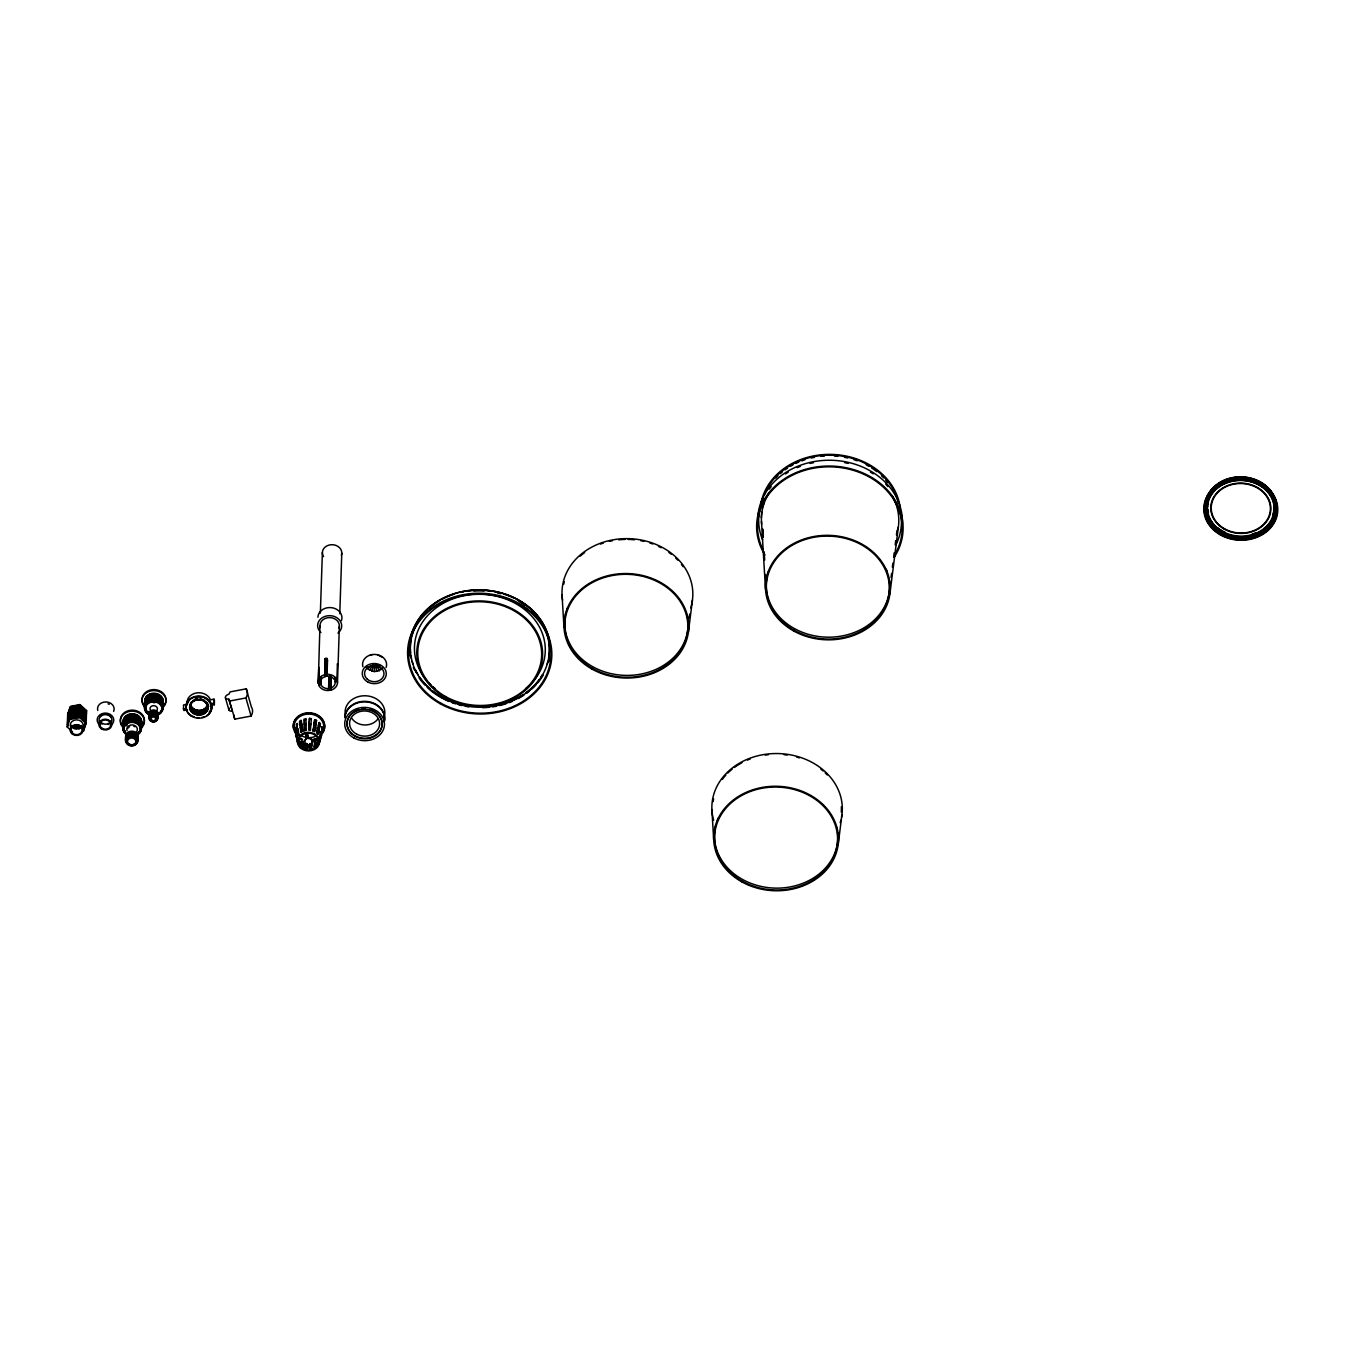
<?xml version="1.0" encoding="UTF-8"?>
<svg xmlns="http://www.w3.org/2000/svg" width="1345" height="1345" viewBox="0 0 1345 1345"><rect width="100%" height="100%" fill="white"/><g stroke="black" fill="none" stroke-linecap="round" stroke-linejoin="round"><path stroke-width="1.5" d="M72.596 731.814L67.25 727.04L67.67 714.128L70.444 706.36L79.893 704.578L86.568 710.547L86.147 723.459L83.373 731.226L86.046 722.114L83.44 728.94M67.637 726.603L67.67 725.594M67.687 725.089L67.721 724.081M67.738 723.576L67.771 722.551M67.788 722.046L67.822 721.038M67.838 720.533L67.872 719.525M67.889 719.02L67.922 717.995M67.469 724.837L70.075 717.507L74.362 716.7L74.328 717.709L70.024 719.272L79.473 717.49L86.147 723.459M70.075 717.507L74.379 716.196L74.412 715.17L70.125 715.977L67.519 723.324M70.125 715.977L74.429 714.666L74.463 713.657L70.175 714.464L74.479 713.153L74.513 712.144L70.226 712.951L67.62 720.281M70.226 712.951L74.53 711.639L74.563 710.614L70.276 711.438L67.67 718.768M70.276 711.438L74.58 710.11L74.614 709.101L70.327 709.908L74.631 708.596L74.664 707.588L70.377 708.395L67.771 715.725M70.377 708.395L74.681 707.083L74.715 706.058L70.428 706.882L67.822 714.212M79.775 708.126L75.505 708.933L75.471 709.941L79.742 709.134L86.046 714.767L79.792 707.621L75.522 708.428L74.715 706.058M75.522 708.428L75.555 707.42L79.826 706.596L86.097 713.254L79.792 707.621M79.876 705.083L75.606 705.89L75.572 706.898L79.843 706.091L86.147 711.74L79.893 704.578M73.891 725.88A5.548 4.64 1.9 0 0 77.018 726.603L76.984 727.611A5.548 4.64 1.9 0 1 72.277 725.644M74.933 724.77A5.548 4.64 1.9 0 0 77.069 725.089L77.035 726.098A5.548 4.64 1.9 0 1 74.9 725.779M81.44 726.972A5.548 4.64 1.9 0 1 79.036 728.738L79.069 727.712A5.548 4.64 1.9 0 0 81.473 725.947M80.061 725.745A5.548 4.64 1.9 0 1 79.12 726.199L79.086 727.208A5.548 4.64 1.9 0 0 81.49 725.443M79.254 727.225L79.22 728.233L78.582 724.854M79.473 717.49L75.219 717.541L75.253 716.515L79.523 715.708L85.794 722.366L79.489 716.734M79.523 715.708L75.27 716.011L75.303 715.002L79.574 714.195L85.845 720.853L79.54 715.204M79.574 714.195L75.32 714.498L75.354 713.489L79.624 712.682L85.895 719.323L79.59 713.691M79.624 712.682L75.37 712.984L75.404 711.959L79.674 711.152L85.945 717.81L79.641 712.178M79.674 711.152L75.421 711.455L75.454 710.446L79.725 709.639L85.996 716.297L79.691 710.648M86.097 720.601L84.096 727.107M86.147 719.071L84.13 726.098M86.164 718.566L86.198 717.558M86.215 717.053L86.248 716.044M86.265 715.523L86.299 714.514M86.315 714.01L86.349 713.001M86.366 712.497L86.399 711.488M187.493 709.807L183.895 710.496L183.458 708.983L183.593 704.931L187.19 704.259L187.005 703.065A12.021 10.054 1.9 0 1 196.236 692.994A12.021 10.054 1.9 0 1 209.938 698.711L210.408 699.854L214.006 699.165L214.443 700.678L214.309 704.73L210.711 705.402M214.309 704.73L214.006 699.165M306.761 738.371L305.248 733.075L306.761 738.371A3.699 3.094 1.9 0 0 304.794 740.994L298.472 742.726L304.777 741.499A3.699 3.094 1.9 0 1 306.71 738.876M298.304 741.28A10.172 8.507 1.9 0 1 303.634 734.084L307.047 732.739L308.56 738.018A3.699 3.094 1.9 0 1 311.737 739.683L318.042 738.506L318.63 741.952A10.172 8.507 1.9 0 1 313.301 749.165L308.19 750.14A10.172 8.507 1.9 0 1 299.515 745.584L298.489 742.221M298.59 742.995L298.909 744.256L305.214 743.062A3.699 3.094 1.9 0 0 308.358 744.71L309.905 750.006L308.392 744.71M307.047 732.739L308.543 738.523A3.699 3.094 1.9 0 1 311.721 740.187L318.042 738.506M310.207 743.869L311.704 749.653L310.207 743.869A3.699 3.094 1.9 0 0 311.031 743.398M310.224 744.357A3.699 3.094 1.9 0 0 312.175 741.751L316.899 740.322M320.614 678.956L320.48 683.008L318.244 683.428L319.942 625.66M320.362 613.118L322.38 552.509M318.244 683.428L318.782 667.221L319.236 686.202A9.718 8.12 1.9 0 0 327.507 690.54L329.105 690.405L329.575 676.232M318.479 740.019L312.175 741.751M318.378 739.246L317.42 737.665A10.172 8.507 1.9 0 0 308.745 733.109L306.105 733.311M329.105 690.405L327.575 688.606A7.397 6.187 1.9 0 1 321.27 685.294L321.186 676.417M320.48 683.008L320.379 682.167A7.397 6.187 1.9 0 1 324.263 676.938L325.187 676.636L325.187 658.562L326.062 658.293L327.524 660.109L326.986 676.3L327.978 676.232A7.397 6.187 1.9 0 1 334.283 679.528L336.889 679.897L337.427 663.69L337.864 665.203M325.187 676.636L325.187 658.562M326.986 676.3L326.986 658.209M328.567 688.522L328.97 676.384M339.36 626.299L337.494 682.739A9.718 8.12 1.9 0 1 332.4 689.615L330.904 690.069L330.366 688.186L330.769 676.031M330.904 690.069L331.374 675.896M330.366 688.186L331.307 687.9A7.397 6.187 1.9 0 0 335.174 682.655L335.208 677.779M339.781 613.757L341.781 553.148M371.035 665.523A26.412 10.222 -48.2 0 0 367.555 668.986L374.33 671.592L374.549 665.338M309.098 723.98L309.535 718.364L311.367 718.633L310.93 724.249L309.098 723.98L309.535 718.364M308.694 728.452L309.031 724.417L310.863 724.686L310.426 730.301L308.593 730.083M308.745 729.309L309.031 724.417M311.687 744.575L311.317 747.82L309.485 748.022L309.838 744.777L311.721 744.609L311.536 748.577M687.984 628.014L688.489 624.013M689.245 617.994L689.75 613.976M688.388 632.116L692.456 600.021M838.137 844.845L841.936 814.751M889.768 587.715L890.272 583.612M891.062 577.476L891.567 573.374M892.357 567.22L892.861 563.135M893.652 556.981L894.156 552.879M895.198 544.691L895.72 540.589M896.493 534.453L897.014 530.35M889.902 593.902L898.393 526.837M314.074 725.56L312.931 730.974L314.074 725.56C317.134 725.358 316.092 732.991 313.419 730.318M313.957 723.442L314.881 719.625L316.529 720.365L315.386 725.779L313.755 725.039L314.881 719.625M314.579 731.714L315.705 726.3M315.386 725.779L316.529 720.365M305.332 744.457L305.08 748.408L305.214 744.407L307.03 744.693L306.895 748.694L307.03 744.693M296.757 733.311L295.866 733.176L295.328 727.46L296.219 727.595L296.488 731.899M295.866 733.176L295.328 727.46M296.892 738.405L296.354 732.689L296.892 738.405L297.8 738.539L297.195 736.875M311.367 718.633L309.384 719.121M310.863 724.686L309.014 725.19M310.93 724.249L309.249 723.223M318.933 741.583L320.127 740.187L319.841 741.7L318.933 741.583L321.136 733.479L319.807 732.134L321.136 733.479M320.934 737.8L321.505 735.295L320.598 735.16M322.312 732.907L321.69 731.26M316.832 731.613L318.193 728.166L316.529 733.126M317.992 725.964L319.353 722.5L320.446 723.778L318.765 728.738L320.446 723.778M319.353 722.5L318.429 727.023L319.522 728.301M317.622 734.387L319.286 729.427L317.689 727.477M319.286 729.427L318.361 733.95L317.269 732.689M314.478 742.911L316.512 742.642L314.478 742.911L315.184 739.531M316.058 742.726L314.545 743.617L313.839 746.996L315.335 746.105L316.058 742.726L315.335 746.105M315.016 743.55L315.722 740.154M314.377 747.618L315.083 744.239L316.579 743.348M320.715 731.966L319.152 737.884M322.077 726.67L321.405 732.42L322.497 728.183L321.169 726.855L322.497 728.183M318.715 740.305L316.865 744.811L318.916 739.952M318.53 744.323L319.707 740.355L317.84 741.196M319.841 741.7L322.598 731.377M67.788 715.221L70.394 707.89M67.721 717.255L70.344 709.403M67.687 718.264L70.293 710.917M67.637 719.777L70.243 712.446M67.569 721.794L70.192 713.96M67.536 722.82L70.142 715.473M67.485 724.333L70.091 717.003M67.25 727.04L70.041 718.516M85.088 715.153L86.568 710.547M296.421 724.804L297.279 723.442L297.127 729.309L296.421 724.804L297.766 724.165M298.17 729.057L298.002 734.908L298.17 729.057L298.792 735.328L299.363 734.269M300.961 738.439L301.549 739.851L302.474 739.346L300.961 738.439L302.423 742.541M302.844 747.551L302.944 743.55L298.926 743.751M302.423 747.383L301.33 746.643L301.431 742.625M374.33 671.592L379.223 670.667L382.871 667.809M301.465 725.089L299.952 725.981L299.515 721.273L301.011 720.382L302.003 725.728L301.011 720.382M300.355 725.039L300.053 721.895L301.549 721.004M300.322 727.023L301.818 726.132L302.793 731.461L300.759 731.73L300.322 727.023L301.297 732.369M300.86 727.645L302.356 726.754L302.793 731.461M300.759 731.73L302.255 730.839M299.632 741.145L297.8 740.322L298.456 743.903L300.288 744.726L298.54 739.884L300.288 744.726M325.725 660.445L327.524 660.109M370.01 655.267L372.38 654.527M324.649 674.753L323.153 675.224A9.718 8.12 1.9 0 0 318.076 682.083M304.458 724.669L304.138 719.054L306.122 719.34L304.357 719.81L304.458 724.669L306.206 724.198L305.903 718.583M304.239 723.913L306.206 724.198M304.575 730.738L304.256 725.123L306.021 724.652L304.474 725.88L304.575 730.738L306.055 730.285M304.357 729.982L306.324 730.268L306.021 724.652M311.872 740.607L311.771 743.768L309.938 743.97M311.889 745.332L310.056 745.534M82.095 719.037L85.929 718.314M246.236 688.825L230.045 691.902L229.037 694.087A4.741 2.505 -15.9 0 0 225.355 697.315A4.741 2.505 -15.9 0 0 228.869 699.165L234.887 719.121L251.078 716.061A25.673 13.585 -15.9 0 0 251.381 706.949L246.236 688.825A25.673 13.585 -15.9 0 1 245.933 697.937L251.078 716.061M183.458 708.983L186.165 708.479M210.274 703.906L213.872 703.216M229.743 700.997L245.933 697.937M318.664 684.941L320.917 684.504M335.073 681.831L337.326 681.394L337.494 682.739M295.211 731.781L296.539 733.109L295.211 731.781L297.497 741.986L298.388 741.818L297.564 737.951L296.673 738.119L296.034 735.648L296.926 735.463M326.448 674.417L328.046 674.299A9.718 8.12 1.9 0 1 336.317 678.637L336.889 679.897M295.026 728.99L295.934 729.108M296.068 734.219L297.8 738.539M305.332 743.65L307.164 743.903M305.063 745.197L306.879 745.449M307.047 747.938L305.231 747.618M377.407 654.696L381.694 656.948M314.394 720.281L316.041 721.021M314.226 724.383L315.873 725.123M313.587 726.216L315.218 726.956M302.457 744.205L300.961 743.281L301.33 746.643M301.818 745.987L303.331 746.895L302.944 743.55M318.614 722.954L319.707 724.215M317.454 728.603L318.546 729.864M298.371 738.977L299.464 740.254M297.497 741.986L297.968 740.305L298.573 743.499M232.231 711.034L232.298 711.236A4.741 2.505 -15.9 0 1 229.289 708.176M228.869 699.165L232.298 711.236M225.456 697.87L228.885 709.941M136.719 742.659A6.254 5.229 1.9 0 0 137.947 738.808L137.661 737.8A6.254 5.229 1.9 0 0 129.708 734.488A6.254 5.229 1.9 0 0 125.842 741.095M136.971 736.455L136.854 736.034A5.313 4.455 1.9 0 0 132.146 732.991M132.567 745.651A6.254 5.229 1.9 0 0 137.913 739.817L137.627 738.825A6.254 5.229 1.9 0 0 130.465 735.328A6.254 5.229 1.9 0 0 125.488 740.776A6.254 5.229 1.9 0 0 131.339 745.685M137.055 737.884L136.82 737.043A5.313 4.455 1.9 0 0 134.113 734.471M137.022 738.909L136.786 738.052A5.313 4.455 1.9 0 0 136.349 737.262M75.606 705.89L76.278 708.26M75.555 707.42L76.228 709.79M75.505 708.933L76.177 711.303M74.664 707.588L75.337 709.958M78.531 726.367L79.204 728.738M77.674 725.022L78.363 727.393M77.623 726.535L78.313 728.906M210.577 704.645L210.896 706.596A12.021 10.054 1.9 0 1 210.761 708.563M762.85 529.106L763.338 537.361M764.195 551.803L764.683 560.058M765.54 574.5L766.028 582.755M761.455 521.356L765.473 588.925M711.892 809.555L713.691 839.868M562.042 594.809L563.958 627.14M1207.188 504.459A33.759 28.245 1.9 0 1 1247.841 478.921A33.759 28.245 1.9 0 1 1272.521 516.631M1208.045 512.731A33.759 28.245 1.9 0 1 1207.423 509.99M1275.581 511.234A35.155 29.405 1.9 0 1 1264.182 528.501A34.869 29.17 1.9 0 0 1267.713 488.151A34.869 29.17 1.9 0 0 1219.512 483.225A34.869 29.17 1.9 0 0 1212.635 523.339M1225.497 532.536A35.155 29.405 1.9 0 1 1216.99 527.576M1212.417 523.222A35.155 29.405 1.9 0 1 1207.659 515.505M1206.7 512.731A35.155 29.405 1.9 0 1 1206.062 509.889M1205.809 504.123A35.155 29.405 1.9 0 1 1241.284 476.836A35.155 29.405 1.9 0 1 1276.002 505.485M1276.472 512.378A36.08 30.178 1.9 0 1 1275.732 515.269M1274.673 518.094A36.08 30.178 1.9 0 1 1273.278 520.801M1271.58 523.373A36.08 30.178 1.9 0 1 1249.219 536.705M1245.739 537.227A36.08 30.178 1.9 0 1 1242.208 537.445M1235.147 537.008A36.08 30.178 1.9 0 1 1231.684 536.369M1228.321 535.444A36.08 30.178 1.9 0 1 1216.317 529.157M1204.801 508.04A36.08 30.178 1.9 0 1 1241.267 477.071A36.08 30.178 1.9 0 1 1276.859 509.436M1222.622 531.174A34.869 29.17 1.9 0 1 1217.175 527.66M1273.765 510.982A33.306 27.858 1.9 0 1 1273.093 513.639M1208.499 512.395A33.306 27.858 1.9 0 1 1207.894 509.688M1207.608 506.964A33.306 27.858 1.9 0 1 1208.012 501.517M1208.684 498.844A33.306 27.858 1.9 0 1 1210.954 493.75M1212.517 491.362A33.306 27.858 1.9 0 1 1216.468 487.058M1261.022 484.25A33.306 27.858 1.9 0 1 1263.527 486.033M1269.63 492.472A33.306 27.858 1.9 0 1 1273.866 502.795M837.599 832.622A61.702 51.631 1.9 0 1 772.417 888.003A61.702 51.631 1.9 0 1 715.792 825.242M717.322 820.349A61.702 51.631 1.9 0 1 718.314 817.962M836.792 827.595A61.702 51.631 1.9 0 1 837.262 830.1M713.169 801.62A64.325 53.817 1.9 0 1 713.59 799.014M722.299 779.394A64.325 53.817 1.9 0 1 725.88 775.073M727.847 773.039A64.325 53.817 1.9 0 1 732.134 769.205M734.437 767.423A64.325 53.817 1.9 0 1 741.969 762.699M747.416 760.093A64.325 53.817 1.9 0 1 750.258 758.95M765.255 755.117A64.325 53.817 1.9 0 1 768.382 754.713M784.118 754.696A64.325 53.817 1.9 0 1 787.245 755.083M796.459 757A64.325 53.817 1.9 0 1 799.451 757.891M820.82 769.105A64.325 53.817 1.9 0 1 823.073 770.971M825.225 772.921A64.325 53.817 1.9 0 1 827.259 774.972M841.348 806.748A64.325 53.817 1.9 0 1 841.281 812.027M713.623 820.181A65.249 54.607 1.9 0 1 774.636 753.553A65.249 54.607 1.9 0 1 841.516 817.407M840.928 820.046A65.249 54.607 1.9 0 1 840.188 822.636M889.045 579.174A61.702 51.631 1.9 0 1 828.739 637.194A61.702 51.631 1.9 0 1 766.6 579.291M767.558 574.298A61.702 51.631 1.9 0 1 768.264 571.844M886.237 569.288A61.702 51.631 1.9 0 1 887.162 571.726M775.863 478.013A68.393 57.23 1.9 0 1 777.965 475.827M780.184 473.743A68.393 57.23 1.9 0 1 782.521 471.759M784.976 469.876A68.393 57.23 1.9 0 1 787.548 468.094M790.221 466.412A68.393 57.23 1.9 0 1 792.978 464.849M795.837 463.403A68.393 57.23 1.9 0 1 798.779 462.075M801.788 460.864A68.393 57.23 1.9 0 1 804.882 459.788M811.22 458.023A68.393 57.23 1.9 0 1 814.465 457.334M821.055 456.358A68.393 57.23 1.9 0 1 824.401 456.089M834.455 456.073A68.393 57.23 1.9 0 1 837.8 456.342M844.425 457.3A68.393 57.23 1.9 0 1 847.703 457.972M854.092 459.738A68.393 57.23 1.9 0 1 857.219 460.814M866.146 464.765A68.393 57.23 1.9 0 1 868.971 466.328M871.694 467.993A68.393 57.23 1.9 0 1 876.822 471.658M881.513 475.726A68.393 57.23 1.9 0 1 883.682 477.895M885.716 480.148A68.393 57.23 1.9 0 1 887.616 482.485M764.885 554.981A73.252 61.298 1.9 0 1 830.689 466.059A73.252 61.298 1.9 0 1 894.055 557.503M762.733 549.197A72.327 60.525 1.9 0 1 832.454 466.883A72.327 60.525 1.9 0 1 894.862 554.493M900.242 510.713A71.403 59.752 1.9 0 1 895.703 545.162M762.581 539.833A71.403 59.752 1.9 0 1 761.018 505.148M769.256 489.109A71.403 59.752 1.9 0 1 771.173 486.671M785.413 473.944A71.403 59.752 1.9 0 1 788.204 472.196M797.131 467.673A71.403 59.752 1.9 0 1 800.275 466.412M810.127 463.437A71.403 59.752 1.9 0 1 813.506 462.73M844.794 462.697A71.403 59.752 1.9 0 1 848.207 463.403M870.4 472.112A71.403 59.752 1.9 0 1 873.241 473.86M885.767 484.183A71.403 59.752 1.9 0 1 887.885 486.537M892.542 496.49A68.713 57.499 1.9 0 1 897.939 529.627M897.317 532.385A68.713 57.499 1.9 0 1 896.543 535.125M763.287 532.536A68.713 57.499 1.9 0 1 762.581 529.762M761.673 524.163A68.713 57.499 1.9 0 1 769.895 491.581M762.497 500.525A69.335 58.003 1.9 0 1 763.287 497.768M764.229 495.044A69.335 58.003 1.9 0 1 834.522 455.299A69.335 58.003 1.9 0 1 898.46 503.181M761.371 517.909A68.763 57.532 1.9 0 1 761.791 512.277M762.85 506.712A68.763 57.532 1.9 0 1 763.624 503.971M895.114 501.13A68.763 57.532 1.9 0 1 896.14 503.82M760.211 508.914A70.259 58.776 1.9 0 1 760.513 506.056M760.967 503.198A70.259 58.776 1.9 0 1 831.126 454.391A70.259 58.776 1.9 0 1 899.923 505.905M900.511 511.655A70.259 58.776 1.9 0 1 900.562 514.547M757.807 522.331A72.327 60.525 1.9 0 1 832.673 460.309A72.327 60.525 1.9 0 1 901.957 528.097M312.191 741.246A3.699 3.094 1.9 0 1 311.637 742.776M307.433 744.071A3.699 3.094 1.9 0 1 305.803 743.213M295.95 732.201A14.795 12.391 1.9 0 1 307.45 714.094A14.795 12.391 1.9 0 1 323.153 730.116M293.698 728.822A15.72 13.164 1.9 0 1 311.468 712.968A15.72 13.164 1.9 0 1 322.38 732.958M295.143 732.554A15.72 13.164 1.9 0 1 309.4 713.287A15.72 13.164 1.9 0 1 322.363 733.462M315.655 736.303A14.005 11.718 1.9 0 1 301.65 735.833M344.892 717.826A19.889 16.644 1.9 0 1 367.05 701.972A19.889 16.644 1.9 0 1 384.25 722.03M369.623 709.504A17.569 14.711 1.9 0 1 379.004 732.117A17.569 14.711 1.9 0 1 350.507 732.201A17.569 14.711 1.9 0 1 359.048 709.538M362.024 708.966A17.569 14.711 1.9 0 1 365.083 708.849M377.76 719.121A15.03 12.576 1.9 0 1 351.751 718.264M344.908 717.322A19.889 16.644 1.9 0 1 367.067 701.468A19.889 16.644 1.9 0 1 384.267 721.525M345.295 714.649A19.889 16.644 1.9 0 1 366.378 695.819A19.889 16.644 1.9 0 1 384.031 717.356M371.825 671.239A26.412 3.749 -75.5 0 1 373.691 665.22M376.213 665.018A26.412 7.229 66.1 0 1 379.223 670.667M369.522 670.348A26.412 7.229 -62.3 0 1 372.901 664.918M366.059 667.255A26.412 12.525 -32.7 0 1 367.437 666.347M375.406 665.271A26.412 3.749 79.3 0 1 376.852 671.407M376.903 664.615A26.412 10.222 52 0 1 381.274 669.44M362.881 666.7A12.021 10.054 1.9 0 1 374.902 654.427A12.021 10.054 1.9 0 1 386.099 667.473M378.836 664.934A26.412 12.525 36.5 0 1 380.215 665.842M323.54 556.611A9.718 8.12 1.9 0 1 331.072 544.725A9.718 8.12 1.9 0 1 341.378 555.233M320.211 627.51A9.718 8.12 1.9 0 1 329.928 617.59A9.718 8.12 1.9 0 1 338.974 628.132M320.934 632.553A12.021 10.054 1.9 0 1 321.405 618.33A12.021 10.054 1.9 0 1 338.402 618.885A12.021 10.054 1.9 0 1 337.931 633.108M317.908 617.221A12.021 10.054 1.9 0 1 331.828 607.705A12.021 10.054 1.9 0 1 341.445 620.6M234.887 719.121A25.673 13.585 -15.9 0 1 233.677 714.834M230.6 707.033A4.741 2.505 -15.9 0 1 231.491 706.562M207.651 706.848A9.247 7.734 1.9 0 1 199.329 711.808A9.247 7.734 1.9 0 1 190.57 707.218M207.315 703.385A8.322 6.96 1.9 0 1 198.488 710.513A9.247 7.734 1.9 0 1 190.015 704.511M190.771 702.376A8.322 6.96 1.9 0 0 198.488 710.513A9.247 7.734 1.9 0 0 207.685 705.587M207.685 705.839A9.247 7.734 1.9 0 1 200.27 710.748A9.247 7.734 1.9 0 1 191.528 707.52M207.584 708.865A9.247 7.734 1.9 0 1 201.061 713.64M195.697 713.321A9.247 7.734 1.9 0 1 190.502 709.235M195.059 699.03A9.247 7.734 1.9 0 1 196.757 698.543M207.315 702.947A9.247 7.734 1.9 0 1 207.903 704.393M205.667 701.569A8.322 6.96 1.9 0 1 200.052 712.497A8.322 6.96 1.9 0 1 191.125 703.099M192.823 700.795A8.322 6.96 1.9 0 1 194.05 699.904M195.462 699.232A8.322 6.96 1.9 0 1 196.992 698.795M200.237 698.727A8.322 6.96 1.9 0 1 201.817 699.081M203.28 699.703A8.322 6.96 1.9 0 1 204.591 700.543M207.063 703.048A8.322 6.96 1.9 0 1 199.279 711.539A8.322 6.96 1.9 0 1 190.738 703.401M207.618 707.857A9.247 7.734 1.9 0 1 199.295 712.816A9.247 7.734 1.9 0 1 190.536 708.227M210.896 704.511A12.021 10.054 1.9 0 1 210.291 706.411M210.156 710.463A12.021 10.054 1.9 0 1 209.131 712.228M187.005 705.15A12.021 10.054 1.9 0 1 188.636 701.485M196.101 697.046A12.021 10.054 1.9 0 1 203.061 697.467M205.18 698.341A12.021 10.054 1.9 0 1 209.803 702.762M206.474 715.708A12.946 10.844 1.9 0 0 211.821 706.579L210.644 702.443A12.946 10.844 1.9 0 0 195.882 696.29A12.946 10.844 1.9 0 0 185.946 707.134L187.123 711.253A12.946 10.844 1.9 0 0 194.386 716.969M204.289 716.75A12.946 10.844 1.9 0 1 201.884 717.423M199.379 717.692A12.946 10.844 1.9 0 1 196.841 717.541M128.178 728.082A4.169 3.48 1.9 0 1 128.548 727.477M129.036 726.939A4.169 3.48 1.9 0 1 129.641 726.485M133.542 726.081A4.169 3.48 1.9 0 1 134.92 726.804M127.052 730.738A5.313 4.455 1.9 0 1 132.92 724.938A5.313 4.455 1.9 0 1 136.316 732.067M126.548 736.102A5.313 4.455 1.9 0 1 127.069 734.42M127.624 733.681A5.313 4.455 1.9 0 1 128.33 733.059M130.112 732.184A5.313 4.455 1.9 0 1 134.181 732.437M135.072 732.907A5.313 4.455 1.9 0 1 135.828 733.513M136.45 734.219A5.313 4.455 1.9 0 1 136.887 735.009L137.123 735.866A5.313 4.455 1.9 0 1 137.156 736.741M135.895 743.415A6.254 5.229 1.9 0 1 134.903 744.004M133.794 744.424A6.254 5.229 1.9 0 1 132.6 744.642M131.373 744.676A6.254 5.229 1.9 0 1 130.162 744.491M127.977 743.583A6.254 5.229 1.9 0 1 126.363 742.036M136.501 742.457A5.313 4.455 1.9 0 0 136.988 739.918L136.753 739.061A5.313 4.455 1.9 0 0 136.316 738.27M135.946 743.197A5.313 4.455 1.9 0 1 135.24 743.835M134.399 744.34A5.313 4.455 1.9 0 1 132.432 744.878M131.39 744.911A5.313 4.455 1.9 0 1 129.389 744.441M128.498 743.987A5.313 4.455 1.9 0 1 127.741 743.381M127.119 742.659A5.313 4.455 1.9 0 1 126.699 741.868M126.581 739.279A5.313 4.455 1.9 0 1 126.934 738.472M127.489 737.732A5.313 4.455 1.9 0 1 128.195 737.094M129.977 736.236A5.313 4.455 1.9 0 1 134.046 736.488M134.937 736.959A5.313 4.455 1.9 0 1 135.694 737.548M123.908 725.459A8.322 6.96 1.9 0 1 124.412 722.786M125.135 721.559A8.322 6.96 1.9 0 1 135.122 718.785M136.585 719.39A8.322 6.96 1.9 0 1 139.779 722.45M122.983 725.224A9.247 7.734 1.9 0 1 133.693 717.406A9.247 7.734 1.9 0 1 140.906 727.796M124.429 722.282A8.322 6.96 1.9 0 0 123.925 724.955A8.322 6.96 1.9 0 1 124.379 723.795M125.152 721.054A8.322 6.96 1.9 0 1 133.558 717.911A8.322 6.96 1.9 0 1 140.334 723.24M123 724.72A9.247 7.734 1.9 0 1 133.71 716.885A9.247 7.734 1.9 0 1 140.922 727.292M123.942 724.451A8.322 6.96 1.9 0 1 128.784 717.894M130.33 717.473A8.322 6.96 1.9 0 1 139.813 721.441M123.017 724.215A9.247 7.734 1.9 0 1 133.727 716.381A9.247 7.734 1.9 0 1 140.939 726.788M123.959 723.946A8.322 6.96 1.9 0 1 124.463 721.256M125.186 720.046A8.322 6.96 1.9 0 1 135.173 717.255M136.635 717.877A8.322 6.96 1.9 0 1 140.368 722.231M122.967 725.728A9.247 7.734 1.9 0 1 133.676 717.911A9.247 7.734 1.9 0 1 140.889 728.317M123.034 723.711A9.247 7.734 1.9 0 1 134.635 716.044A9.247 7.734 1.9 0 1 140.166 727.645M126.396 725.829A6.708 5.615 1.9 0 1 127.187 724.955M125.858 733.176A9.247 7.734 1.9 0 1 126.245 721.542A9.247 7.734 1.9 0 1 139.981 723.509A9.247 7.734 1.9 0 1 136.013 734.639M127.271 735.11A9.247 7.734 1.9 0 1 125.337 723.24A9.247 7.734 1.9 0 1 139.611 724.098A9.247 7.734 1.9 0 1 135.979 735.648M123.168 728.755A9.247 7.734 1.9 0 1 132.718 719.323A9.247 7.734 1.9 0 1 140.838 729.831M140.048 731.192A9.247 7.734 1.9 0 1 136.03 734.118M124.665 731.512A9.247 7.734 1.9 0 1 123.757 730.2M124.228 723.778A8.322 6.96 1.9 0 1 124.513 719.743M125.236 718.516A8.322 6.96 1.9 0 1 127.439 716.549M128.851 715.876A8.322 6.96 1.9 0 1 137.98 717.188M139.056 718.23A8.322 6.96 1.9 0 1 140.418 720.701M140.637 722.063A8.322 6.96 1.9 0 1 140.536 723.425M123.336 723.694A9.247 7.734 1.9 0 1 133.794 714.363A9.247 7.734 1.9 0 1 140.216 726.132M123.32 724.198A9.247 7.734 1.9 0 1 133.777 714.867A9.247 7.734 1.9 0 1 140.199 726.636M124.211 724.283A8.322 6.96 1.9 0 1 124.497 720.247M125.219 719.037A8.322 6.96 1.9 0 1 135.206 716.246M136.669 716.851A8.322 6.96 1.9 0 1 139.863 719.911M140.519 723.929A8.322 6.96 1.9 0 0 140.62 722.568A8.322 6.96 1.9 0 0 140.452 719.693M123.303 724.703A9.247 7.734 1.9 0 1 133.76 715.372A9.247 7.734 1.9 0 1 140.183 727.141M124.194 724.787A8.322 6.96 1.9 0 1 127.405 717.558A8.322 6.96 1.9 0 1 136.652 717.373M137.947 718.196A8.322 6.96 1.9 0 1 139.846 720.432M140.603 723.072A8.322 6.96 1.9 0 1 140.502 724.434M122.95 726.233A9.247 7.734 1.9 0 1 133.659 718.415A9.247 7.734 1.9 0 1 140.872 728.822M124.698 730.503A9.247 7.734 1.9 0 1 123.79 729.192M123.185 728.25A9.247 7.734 1.9 0 1 132.735 718.818A9.247 7.734 1.9 0 1 140.855 729.326M137.61 732.874A9.247 7.734 1.9 0 0 140.065 730.688A8.322 6.96 1.9 0 1 138.232 733.109M124.681 731.007A9.247 7.734 1.9 0 1 123.774 729.696M127.287 734.605A9.247 7.734 1.9 0 1 125.354 722.736A9.247 7.734 1.9 0 1 139.628 723.593A9.247 7.734 1.9 0 1 135.996 735.143M124.564 731.142A8.322 6.96 1.9 0 1 124.026 729.847M123.807 728.502A8.322 6.96 1.9 0 1 124.312 725.812M125.035 724.602A8.322 6.96 1.9 0 1 132.617 721.374A8.322 6.96 1.9 0 1 139.678 725.493M125.371 732.84A8.322 6.96 1.9 0 1 127.22 723.139A8.322 6.96 1.9 0 1 138.838 724.804A8.322 6.96 1.9 0 1 136.988 734.521M127.741 734.723A8.322 6.96 1.9 0 1 126.447 733.882M123.942 724.636A9.247 7.734 1.9 0 1 132.903 713.758A9.247 7.734 1.9 0 1 140.233 725.611A8.322 6.96 1.9 0 0 137.812 722.248M124.261 722.769A8.322 6.96 1.9 0 1 124.547 718.734M126.245 716.431A8.322 6.96 1.9 0 1 135.257 714.733M136.719 715.338A8.322 6.96 1.9 0 1 139.914 718.398M124.244 723.274A8.322 6.96 1.9 0 1 127.456 716.044A8.322 6.96 1.9 0 1 136.702 715.843M137.997 716.683A8.322 6.96 1.9 0 1 139.897 718.903M140.653 721.559A8.322 6.96 1.9 0 1 140.552 722.921M125.102 722.568A8.322 6.96 1.9 0 1 127.304 720.601M128.716 719.928A8.322 6.96 1.9 0 1 140.283 724.753M123.841 727.494A8.322 6.96 1.9 0 1 127.96 721.239A8.322 6.96 1.9 0 1 136.517 721.408M124.581 730.638A8.322 6.96 1.9 0 1 124.043 729.343M123.925 726.636A8.322 6.96 1.9 0 1 124.328 725.308M125.051 724.098A8.322 6.96 1.9 0 1 127.254 722.114M128.666 721.441A8.322 6.96 1.9 0 1 135.038 721.307M136.501 721.929A8.322 6.96 1.9 0 1 139.695 724.972M123.959 725.611A8.322 6.96 1.9 0 1 124.362 724.299M125.085 723.072A8.322 6.96 1.9 0 1 132.667 719.844A8.322 6.96 1.9 0 1 139.729 723.963M123.891 725.964A8.322 6.96 1.9 0 1 128.01 719.726A8.322 6.96 1.9 0 1 136.568 719.894M137.862 720.735A8.322 6.96 1.9 0 1 139.762 722.954M122.614 727.04A12.021 10.054 1.9 0 1 124.681 713.405A12.021 10.054 1.9 0 1 141.09 714.397A12.021 10.054 1.9 0 1 141.175 728.166M121.47 724.316A12.021 10.054 1.9 0 1 133.121 710.177A12.021 10.054 1.9 0 1 142.637 725.594M137.829 739.834A6.254 5.229 1.9 0 0 137.98 737.8L137.694 736.791A6.254 5.229 1.9 0 0 129.742 733.479A6.254 5.229 1.9 0 0 125.875 740.086M137.409 740.792A6.254 5.229 1.9 0 1 136.753 741.65M136.887 740.641A5.313 4.455 1.9 0 1 136.534 741.448M126.447 739.128A5.313 4.455 1.9 0 1 126.968 737.463M131.037 735.042A5.313 4.455 1.9 0 1 132.079 735.009M134.08 735.48A5.313 4.455 1.9 0 1 135.727 736.539M126.48 738.119A5.313 4.455 1.9 0 1 127.002 736.438M128.263 735.076A5.313 4.455 1.9 0 1 130.045 734.219M137.862 738.825A6.254 5.229 1.9 0 0 138.014 736.791L137.728 735.782A6.254 5.229 1.9 0 0 130.364 732.336A6.254 5.229 1.9 0 0 125.623 738.069M126.682 736.253A5.313 4.455 1.9 0 1 127.035 735.429M127.59 734.689A5.313 4.455 1.9 0 1 128.296 734.067M129.137 733.563A5.313 4.455 1.9 0 1 131.104 733.008M137.896 737.8A6.254 5.229 1.9 0 0 138.047 735.765L137.762 734.774A6.254 5.229 1.9 0 0 130.398 731.31A6.254 5.229 1.9 0 0 125.657 737.06M127.725 735.227A8.322 6.96 1.9 0 1 125.623 724.871A8.322 6.96 1.9 0 1 138.131 724.602A8.322 6.96 1.9 0 1 136.971 735.026M146.067 701.199A8.322 6.96 1.9 0 0 145.781 705.234A8.322 6.96 1.9 0 0 148.084 712.8M147.765 698.896A8.322 6.96 1.9 0 1 156.777 697.198M158.239 697.803A8.322 6.96 1.9 0 1 161.434 700.863M161.972 702.157A8.322 6.96 1.9 0 1 162.089 704.881M145.479 706.596A9.247 7.734 1.9 0 1 154.44 695.718A9.247 7.734 1.9 0 1 161.77 707.588M145.731 706.747A8.322 6.96 1.9 0 1 146.017 702.712M146.739 701.502A8.322 6.96 1.9 0 1 156.726 698.711M158.189 699.333A8.322 6.96 1.9 0 1 161.383 702.393M162.14 705.032A8.322 6.96 1.9 0 1 162.039 706.394M144.84 706.68A9.247 7.734 1.9 0 1 155.297 697.332A9.247 7.734 1.9 0 1 161.719 709.101M146.336 709.437A9.247 7.734 1.9 0 1 145.428 708.109M145.512 705.587A9.247 7.734 1.9 0 1 154.473 694.709A9.247 7.734 1.9 0 1 161.803 706.562M145.815 704.225A8.322 6.96 1.9 0 1 151.195 696.071A8.322 6.96 1.9 0 1 161.467 699.854M162.005 701.149A8.322 6.96 1.9 0 1 162.123 703.872M144.554 706.175A9.247 7.734 1.9 0 1 156.154 698.509A9.247 7.734 1.9 0 1 161.686 710.11M147.513 711.589A9.247 7.734 1.9 0 1 144.806 707.689M145.479 706.411A8.322 6.96 1.9 0 1 145.983 703.738M146.706 702.51A8.322 6.96 1.9 0 1 148.908 700.543M150.321 699.871A8.322 6.96 1.9 0 1 161.888 704.696M146.201 710.076A8.322 6.96 1.9 0 1 145.663 708.781M145.445 707.42A8.322 6.96 1.9 0 1 145.949 704.746A8.322 6.96 1.9 0 1 146.084 700.695M146.672 703.519A8.322 6.96 1.9 0 1 155.078 700.375A8.322 6.96 1.9 0 1 161.854 705.705M144.52 707.184A9.247 7.734 1.9 0 1 155.23 699.366A9.247 7.734 1.9 0 1 162.442 709.773M161.652 711.118A9.247 7.734 1.9 0 1 157.617 714.061M150.556 714.212A9.247 7.734 1.9 0 1 144.772 708.697M144.537 706.68A9.247 7.734 1.9 0 1 155.247 698.862A9.247 7.734 1.9 0 1 162.459 709.269M161.669 710.614A9.247 7.734 1.9 0 1 159.214 712.816M148.942 713.035A9.247 7.734 1.9 0 1 144.789 708.193M145.748 706.243A8.322 6.96 1.9 0 1 146.033 702.208M146.756 700.997A8.322 6.96 1.9 0 1 159.5 699.669M160.576 700.695A8.322 6.96 1.9 0 1 161.938 703.183M162.157 704.528A8.322 6.96 1.9 0 1 162.056 705.89M145.495 706.091A9.247 7.734 1.9 0 1 154.456 695.214A9.247 7.734 1.9 0 1 161.787 707.083M144.856 706.159A9.247 7.734 1.9 0 1 155.314 696.828A9.247 7.734 1.9 0 1 161.736 708.596M146.353 708.933A9.247 7.734 1.9 0 1 145.445 707.604M145.764 705.738A8.322 6.96 1.9 0 1 148.976 698.509A8.322 6.96 1.9 0 1 158.222 698.324M159.517 699.148A8.322 6.96 1.9 0 1 161.417 701.367M162.173 704.023A8.322 6.96 1.9 0 1 162.072 705.385M145.462 706.915A8.322 6.96 1.9 0 1 151.85 699.938A8.322 6.96 1.9 0 1 161.333 703.906M147.782 698.391A8.322 6.96 1.9 0 1 158.256 697.298M159.551 698.139A8.322 6.96 1.9 0 1 161.45 700.358M161.988 701.653A8.322 6.96 1.9 0 1 162.106 704.376M145.714 707.268A8.322 6.96 1.9 0 1 148.925 700.039A8.322 6.96 1.9 0 1 158.172 699.837M159.467 700.678A8.322 6.96 1.9 0 1 161.366 702.897M162.123 705.553A8.322 6.96 1.9 0 1 162.022 706.915M144.823 707.184A9.247 7.734 1.9 0 1 155.28 697.836A9.247 7.734 1.9 0 1 161.703 709.605M146.319 709.941A9.247 7.734 1.9 0 1 145.411 708.613M146.655 704.023A8.322 6.96 1.9 0 1 158.105 701.855A8.322 6.96 1.9 0 1 160.828 711.471M150.539 714.716A9.247 7.734 1.9 0 1 146.201 702.947A9.247 7.734 1.9 0 1 160.862 702.628A9.247 7.734 1.9 0 1 157.6 714.565M145.832 703.721A8.322 6.96 1.9 0 1 146.117 699.686M147.815 697.382A8.322 6.96 1.9 0 1 159.584 697.13M160.66 698.156A8.322 6.96 1.9 0 1 162.14 703.368M145.529 705.083A9.247 7.734 1.9 0 1 154.49 694.205A9.247 7.734 1.9 0 1 161.82 706.058M145.848 703.216A8.322 6.96 1.9 0 1 146.857 697.954M147.832 696.878A8.322 6.96 1.9 0 1 158.306 695.785M159.601 696.626A8.322 6.96 1.9 0 1 161.501 698.845M162.039 700.14A8.322 6.96 1.9 0 1 162.157 702.863M145.546 704.561A9.247 7.734 1.9 0 1 154.507 693.701A9.247 7.734 1.9 0 1 161.837 705.553M145.865 702.712A8.322 6.96 1.9 0 1 145.748 699.988M146.151 698.677A8.322 6.96 1.9 0 1 146.874 697.45M147.849 696.374A8.322 6.96 1.9 0 1 156.861 694.659M158.323 695.281A8.322 6.96 1.9 0 1 161.518 698.341M162.056 699.635A8.322 6.96 1.9 0 1 162.173 702.359M145.563 704.057A9.247 7.734 1.9 0 1 154.524 693.196A9.247 7.734 1.9 0 1 161.854 705.049M145.462 707.1A9.247 7.734 1.9 0 1 154.423 696.239A9.247 7.734 1.9 0 1 161.753 708.092M149.362 714.145A8.322 6.96 1.9 0 1 146.941 704.158A8.322 6.96 1.9 0 1 158.979 702.897A8.322 6.96 1.9 0 1 159.82 713.052M150.522 715.237A9.247 7.734 1.9 0 1 146.185 703.452A9.247 7.734 1.9 0 1 160.845 703.132A9.247 7.734 1.9 0 1 157.584 715.069M145.882 702.191A8.322 6.96 1.9 0 1 145.764 699.484M147.866 695.869A8.322 6.96 1.9 0 1 159.635 695.617M160.711 696.643A8.322 6.96 1.9 0 1 161.534 697.836M162.072 699.131A8.322 6.96 1.9 0 1 162.19 701.838M151.077 710.917A3.699 3.094 1.9 0 1 150.943 706.68A3.699 3.094 1.9 0 1 155.986 706.344A3.699 3.094 1.9 0 1 156.777 710.53M149.9 714.38A3.699 3.094 1.9 0 1 149.917 713.169M150.472 712.06A3.699 3.094 1.9 0 1 151.514 711.219M152.842 710.782A3.699 3.094 1.9 0 1 154.288 710.799M155.617 711.286A3.699 3.094 1.9 0 1 157.18 713.27M144.234 706.461A12.021 10.054 1.9 0 1 146.302 692.843A12.021 10.054 1.9 0 1 162.711 693.835A12.021 10.054 1.9 0 1 162.795 707.588M149.766 717.07A4.623 3.867 1.9 0 1 150.556 711.824A4.623 3.867 1.9 0 1 156.861 712.211A4.623 3.867 1.9 0 1 156.894 717.507M156.827 714.598A3.699 3.094 1.9 0 1 156.625 717.507M149.883 716.532A3.699 3.094 1.9 0 1 150.001 714.733M150.758 713.724A3.699 3.094 1.9 0 1 152.607 712.833M154.053 712.8A3.699 3.094 1.9 0 1 155.986 713.607M149.799 716.061A4.623 3.867 1.9 0 1 152.91 709.992A4.623 3.867 1.9 0 1 157.869 715.221M149.732 718.079A4.623 3.867 1.9 0 1 150.522 712.85A4.623 3.867 1.9 0 1 156.827 713.22A4.623 3.867 1.9 0 1 156.861 718.516M156.793 715.607A3.699 3.094 1.9 0 1 156.592 718.516M150.085 718.112A3.699 3.094 1.9 0 1 149.968 715.759M150.724 714.733A3.699 3.094 1.9 0 1 151.279 714.329M155.381 714.245A3.699 3.094 1.9 0 1 156.44 715.086M156.978 715.943A3.699 3.094 1.9 0 1 156.659 716.481M149.917 715.523A3.699 3.094 1.9 0 1 155.448 712.228M156.861 713.573A3.699 3.094 1.9 0 1 157.197 714.75M156.76 716.616A3.699 3.094 1.9 0 1 156.558 719.525M155.566 720.399A3.699 3.094 1.9 0 1 154.255 720.886M152.826 720.92A3.699 3.094 1.9 0 1 149.934 716.767M150.253 716.229A3.699 3.094 1.9 0 1 151.245 715.355M152.557 714.851A3.699 3.094 1.9 0 1 153.986 714.834M155.347 715.254A3.699 3.094 1.9 0 1 156.407 716.095M149.698 719.087A4.623 3.867 1.9 0 1 150.489 713.859A4.623 3.867 1.9 0 1 156.793 714.245A4.623 3.867 1.9 0 1 156.827 719.525M155.364 720.399A4.623 3.867 1.9 0 1 153.616 720.735M152.708 720.668A4.623 3.867 1.9 0 1 151.027 720.13M149.16 712.329A6.708 5.615 1.9 0 1 148.286 711.488M153.464 702.645A6.708 5.615 1.9 0 1 154.776 702.729M144.268 705.452A12.021 10.054 1.9 0 1 145.748 692.255A12.021 10.054 1.9 0 1 161.585 691.918A12.021 10.054 1.9 0 1 164.258 705.032M149.345 714.649A8.322 6.96 1.9 0 1 147.244 704.309A8.322 6.96 1.9 0 1 159.752 704.04A8.322 6.96 1.9 0 1 158.592 714.447M109.281 723.963A6.473 5.414 1.9 0 1 108.188 724.484M102.102 724.114A6.473 5.414 1.9 0 1 101.094 723.459M99.984 716.65A6.473 5.414 1.9 0 1 101.699 715.103M103.985 714.245A6.473 5.414 1.9 0 1 107.734 714.481M108.878 714.952A6.473 5.414 1.9 0 1 109.886 715.607M110.744 716.414A6.473 5.414 1.9 0 1 111.383 717.339M110.694 721.206A5.548 4.64 1.9 0 1 105.162 724.165A5.548 4.64 1.9 0 1 100.102 720.55M97.748 710.446A8.322 6.96 1.9 0 1 106.356 701.955A8.322 6.96 1.9 0 1 113.652 711.404M108.088 703.838A6.473 5.414 1.9 0 1 109.231 704.326M100.236 723.173A6.473 5.414 1.9 0 1 101.026 716.061A6.473 5.414 1.9 0 1 109.55 715.876A6.473 5.414 1.9 0 1 110.996 722.938M99.816 725.089A8.322 6.96 1.9 0 1 99.749 714.918A8.322 6.96 1.9 0 1 111.887 715.658A8.322 6.96 1.9 0 1 110.357 725.728M71.705 725.358A5.548 4.64 1.9 0 0 76.968 728.116L76.934 729.125A5.548 4.64 1.9 0 1 72.227 727.174M70.814 727.443A6.473 5.414 1.9 0 1 76.446 719.827A6.473 5.414 1.9 0 1 82.768 727.191M687.043 614.867A61.702 51.631 1.9 0 1 628.737 675.392A61.702 51.631 1.9 0 1 565.085 617.506M565.488 615.001A61.702 51.631 1.9 0 1 566.043 612.513M566.749 610.058A61.702 51.631 1.9 0 1 567.59 607.637M563.723 584.234A64.51 53.985 1.9 0 1 564.312 581.628M580.115 556.208A64.51 53.985 1.9 0 1 584.655 552.56M600.509 544.069A64.51 53.985 1.9 0 1 603.417 543.044M609.403 541.379A64.51 53.985 1.9 0 1 612.463 540.724M618.683 539.816A64.51 53.985 1.9 0 1 624.988 539.412M628.149 539.412A64.51 53.985 1.9 0 1 634.47 539.799M640.724 540.69A64.51 53.985 1.9 0 1 643.801 541.346M649.837 542.993A64.51 53.985 1.9 0 1 652.779 544.002M658.462 546.389A64.51 53.985 1.9 0 1 661.202 547.734M668.902 552.459A64.51 53.985 1.9 0 1 671.273 554.241M675.694 558.074A64.51 53.985 1.9 0 1 677.745 560.125M681.444 564.446A64.51 53.985 1.9 0 1 683.109 566.716M562.597 600.173A65.434 54.758 1.9 0 1 631.377 538.773A65.434 54.758 1.9 0 1 690.691 607.94M426.869 680.637A65.434 54.758 1.9 0 1 438.924 605.922A65.434 54.758 1.9 0 1 528.837 613.219A65.434 54.758 1.9 0 1 525.592 688.674M435.376 688.758A65.434 54.758 1.9 0 1 433.073 686.858M430.888 684.874A65.434 54.758 1.9 0 1 428.803 682.806M539.9 620.297A69.536 58.188 1.9 0 1 524.231 694.306A69.536 58.188 1.9 0 1 434.267 692.557A69.536 58.188 1.9 0 1 420.632 617.977M422.481 615.606A69.536 58.188 1.9 0 1 424.482 613.303M473.827 591.01A69.536 58.188 1.9 0 1 484.065 591.01M497.515 592.943A69.536 58.188 1.9 0 1 500.794 593.767M519.136 601.434A69.536 58.188 1.9 0 1 524.584 604.931M536.167 615.489A69.536 58.188 1.9 0 1 538.101 617.859M549.365 658.781A70.394 58.894 1.9 0 1 548.726 661.622M543.145 675.207A70.394 58.894 1.9 0 1 537.933 682.638M535.915 684.975A70.394 58.894 1.9 0 1 531.477 689.346M529.056 691.397A70.394 58.894 1.9 0 1 526.534 693.347M523.894 695.18A70.394 58.894 1.9 0 1 518.296 698.509M512.327 701.367A70.394 58.894 1.9 0 1 509.234 702.611M506.056 703.721A70.394 58.894 1.9 0 1 499.533 705.537M496.187 706.243A70.394 58.894 1.9 0 1 492.808 706.814M489.395 707.251A70.394 58.894 1.9 0 1 482.519 707.672M468.749 706.848A70.394 58.894 1.9 0 1 465.353 706.276M461.991 705.587A70.394 58.894 1.9 0 1 458.662 704.746M455.4 703.771A70.394 58.894 1.9 0 1 452.189 702.678M449.045 701.434A70.394 58.894 1.9 0 1 427.189 687.329M424.953 685.093A70.394 58.894 1.9 0 1 419.085 677.897M414.546 670.062A70.394 58.894 1.9 0 1 413.335 667.339M410.141 656.074A70.394 58.894 1.9 0 1 409.536 650.308M409.62 644.524A70.394 58.894 1.9 0 1 478.938 589.867A70.394 58.894 1.9 0 1 549.971 644.373M549.197 644.188A69.604 58.238 1.9 0 1 548.592 658.428M547.97 661.236A69.604 58.238 1.9 0 1 547.18 664.01M542.438 674.669A69.604 58.238 1.9 0 1 540.875 677.191M539.16 679.645A69.604 58.238 1.9 0 1 526.013 692.608M523.407 694.423A69.604 58.238 1.9 0 1 502.576 703.838M496.019 705.368A69.604 58.238 1.9 0 1 489.294 706.36M472.263 706.377A69.604 58.238 1.9 0 1 462.192 704.713M458.914 703.889A69.604 58.238 1.9 0 1 446.372 699.265M443.413 697.803A69.604 58.238 1.9 0 1 432.552 690.792M430.097 688.774A69.604 58.238 1.9 0 1 419.774 677.325M418.127 674.803A69.604 58.238 1.9 0 1 415.286 669.575M413.049 664.144A69.604 58.238 1.9 0 1 412.175 661.387M411.469 658.579A69.604 58.238 1.9 0 1 410.914 655.755M410.544 652.897A69.604 58.238 1.9 0 1 411.15 638.656M411.772 635.849A69.604 58.238 1.9 0 1 413.503 630.334M415.891 625.005A69.604 58.238 1.9 0 1 417.303 622.416M418.867 619.894A69.604 58.238 1.9 0 1 420.598 617.439M422.448 615.052A69.604 58.238 1.9 0 1 426.584 610.546M428.836 608.428A69.604 58.238 1.9 0 1 439.058 600.963M441.866 599.366A69.604 58.238 1.9 0 1 453.971 594.221M460.427 592.422A69.604 58.238 1.9 0 1 463.739 591.716M467.068 591.161A69.604 58.238 1.9 0 1 490.875 591.128M494.22 591.682A69.604 58.238 1.9 0 1 500.828 593.195M504.056 594.171A69.604 58.238 1.9 0 1 513.37 597.819M516.329 599.282A69.604 58.238 1.9 0 1 529.644 608.31M531.964 610.428A69.604 58.238 1.9 0 1 534.167 612.647M536.235 614.934A69.604 58.238 1.9 0 1 544.473 627.51M546.692 632.94A69.604 58.238 1.9 0 1 547.566 635.697M537.681 682.318A70.075 58.625 1.9 0 1 535.663 684.639M531.241 688.993A70.075 58.625 1.9 0 1 528.837 691.027M455.518 703.351A70.075 58.625 1.9 0 1 452.324 702.258M449.196 701.031A70.075 58.625 1.9 0 1 446.137 699.669M443.178 698.189A70.075 58.625 1.9 0 1 440.286 696.592M416.21 672.45A70.075 58.625 1.9 0 1 414.848 669.793M411.318 635.832A70.075 58.625 1.9 0 1 480.669 589.984A70.075 58.625 1.9 0 1 548.726 638.505M136.955 740.927L136.719 740.069A5.313 4.455 1.9 0 0 127.909 738.304A5.313 4.455 1.9 0 0 129.994 745.685A5.313 4.455 1.9 0 0 136.955 740.927M1222.201 531.914A33.759 28.245 1.9 0 0 1274.505 510.562A33.759 28.245 1.9 0 0 1225.732 483.09A33.759 28.245 1.9 0 0 1222.201 531.914M1221.21 531.981A35.609 29.792 1.9 0 0 1276.388 509.469A35.609 29.792 1.9 0 0 1224.942 480.501A35.609 29.792 1.9 0 0 1221.21 531.981M1221.176 533.007A35.609 29.792 1.9 0 0 1276.355 510.478A35.609 29.792 1.9 0 0 1224.908 481.51A35.609 29.792 1.9 0 0 1221.176 533.007M1224.236 529.089A30.061 25.151 1.9 0 0 1270.823 510.091A30.061 25.151 1.9 0 0 1227.397 485.629A30.061 25.151 1.9 0 0 1224.236 529.089M1220.672 534.553A36.483 30.531 1.9 0 0 1277.195 511.487A36.483 30.531 1.9 0 0 1224.488 481.813A36.483 30.531 1.9 0 0 1220.672 534.553M1252.346 534.167A35.155 29.405 1.9 0 0 1255.541 533.124A34.869 29.17 1.9 0 1 1252.245 534.2M1222.454 531.342A33.306 27.858 1.9 0 0 1274.051 510.293A33.306 27.858 1.9 0 0 1225.951 483.191A33.306 27.858 1.9 0 0 1222.454 531.342M1220.924 533.259A36.08 30.178 1.9 0 0 1276.825 510.461A36.08 30.178 1.9 0 0 1224.707 481.107A36.08 30.178 1.9 0 0 1220.924 533.259M1224.505 528.77A29.607 24.765 1.9 0 0 1270.352 510.058A29.607 24.765 1.9 0 0 1227.598 485.982A29.607 24.765 1.9 0 0 1224.505 528.77M1220.386 534.907A37.004 30.952 1.9 0 0 1277.716 511.52A37.004 30.952 1.9 0 0 1224.253 481.409A37.004 30.952 1.9 0 0 1220.386 534.907M742.171 881.126A61.517 51.463 1.9 0 0 837.464 842.239A61.517 51.463 1.9 0 0 748.61 792.188A61.517 51.463 1.9 0 0 742.171 881.126M741.65 881.765A62.442 52.253 1.9 0 0 838.389 842.289A62.442 52.253 1.9 0 0 748.19 791.482A62.442 52.253 1.9 0 0 741.65 881.765M793.937 630.183A61.517 51.463 1.9 0 0 889.247 591.296A61.517 51.463 1.9 0 0 800.376 541.245A61.517 51.463 1.9 0 0 793.937 630.183M793.432 630.822A62.442 52.253 1.9 0 0 890.171 591.363A62.442 52.253 1.9 0 0 799.972 540.555A62.442 52.253 1.9 0 0 793.432 630.822M300.406 747.921A11.096 9.28 1.9 0 0 319.101 744.373A11.096 9.28 1.9 0 0 305.887 732.554A11.096 9.28 1.9 0 0 300.406 747.921M351.818 734.034A17.569 14.711 1.9 0 0 381.425 728.418A17.569 14.711 1.9 0 0 360.51 709.706A17.569 14.711 1.9 0 0 351.818 734.034M354.172 738.119A19.889 16.644 1.9 0 0 384.451 724.703A19.889 16.644 1.9 0 0 355.114 709.319A19.889 16.644 1.9 0 0 354.172 738.119M356.728 734.185A15.03 12.576 1.9 0 0 379.626 724.047A15.03 12.576 1.9 0 0 357.451 712.413A15.03 12.576 1.9 0 0 356.728 734.185M367.219 679.107A9.718 8.12 1.9 0 0 383.577 676.014A9.718 8.12 1.9 0 0 372.01 665.674A9.718 8.12 1.9 0 0 367.219 679.107M367.975 682.1A12.021 10.054 1.9 0 0 386.284 673.996A12.021 10.054 1.9 0 0 368.547 664.682A12.021 10.054 1.9 0 0 367.975 682.1M193.041 713.304A9.247 7.734 1.9 0 0 208.004 708.68A9.247 7.734 1.9 0 0 195.563 700.089A9.247 7.734 1.9 0 0 193.041 713.304M193.041 713.052A9.247 7.734 1.9 0 0 208.004 708.428A9.247 7.734 1.9 0 0 195.58 699.837A9.247 7.734 1.9 0 0 193.041 713.052M193.646 711.959A8.322 6.96 1.9 0 0 207.113 707.789A8.322 6.96 1.9 0 0 195.916 700.072A8.322 6.96 1.9 0 0 193.646 711.959M190.704 715.691A12.946 10.844 1.9 0 0 211.653 709.202A12.946 10.844 1.9 0 0 194.252 697.198A12.946 10.844 1.9 0 0 190.704 715.691M129.053 744.155A4.169 3.48 1.9 0 0 135.795 742.07A4.169 3.48 1.9 0 0 130.196 738.203A4.169 3.48 1.9 0 0 129.053 744.155M151.918 720.382A2.32 1.933 1.9 0 0 155.65 719.222A2.32 1.933 1.9 0 0 152.54 717.07A2.32 1.933 1.9 0 0 151.918 720.382M151.043 721.273A3.699 3.094 1.9 0 0 157.029 719.407A3.699 3.094 1.9 0 0 152.052 715.977A3.699 3.094 1.9 0 0 151.043 721.273M150.489 720.853A4.623 3.867 1.9 0 0 157.97 718.533A4.623 3.867 1.9 0 0 151.75 714.245A4.623 3.867 1.9 0 0 150.489 720.853M101.245 728.755A6.473 5.414 1.9 0 0 111.719 725.51A6.473 5.414 1.9 0 0 103.01 719.508A6.473 5.414 1.9 0 0 101.245 728.755M101.833 728.166A5.548 4.64 1.9 0 0 110.811 725.392A5.548 4.64 1.9 0 0 103.346 720.231A5.548 4.64 1.9 0 0 101.833 728.166M73.033 733.63A5.548 4.64 1.9 0 0 82.011 730.839A5.548 4.64 1.9 0 0 74.563 725.695A5.548 4.64 1.9 0 0 73.033 733.63M72.462 734.219A6.473 5.414 1.9 0 0 82.936 730.974A6.473 5.414 1.9 0 0 74.227 724.972A6.473 5.414 1.9 0 0 72.462 734.219M592.422 668.398A61.517 51.463 1.9 0 0 687.732 629.51A61.517 51.463 1.9 0 0 598.861 579.46A61.517 51.463 1.9 0 0 592.422 668.398M591.918 669.037A62.442 52.253 1.9 0 0 688.657 629.561A62.442 52.253 1.9 0 0 598.458 578.77A62.442 52.253 1.9 0 0 591.918 669.037M445.01 697.198A62.946 52.674 1.9 0 0 542.523 657.419A62.946 52.674 1.9 0 0 451.584 606.192A62.946 52.674 1.9 0 0 445.01 697.198M440.454 702.931A71.201 59.583 1.9 0 0 550.761 657.907A71.201 59.583 1.9 0 0 447.902 599.971A71.201 59.583 1.9 0 0 440.454 702.931M439.933 703.586A72.142 60.374 1.9 0 0 551.702 657.974A72.142 60.374 1.9 0 0 447.482 599.265A72.142 60.374 1.9 0 0 439.933 703.586M445.531 696.525A61.971 51.85 1.9 0 0 541.547 657.352A61.971 51.85 1.9 0 0 452.021 606.931A61.971 51.85 1.9 0 0 445.531 696.525"/></g></svg>
